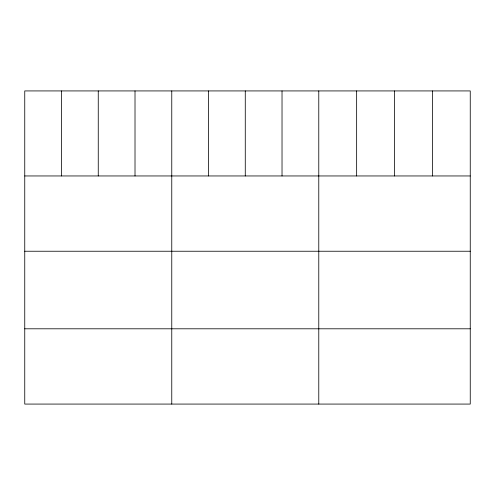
<?xml version="1.0" encoding="UTF-8"?>
<svg xmlns="http://www.w3.org/2000/svg" width="495" height="495" viewBox="0 0 495 495"><rect width="100%" height="100%" fill="white"/><g stroke="black" fill="none" stroke-linecap="round" stroke-linejoin="round"><path stroke-width="0.74" d="M470.25 175.954L470.25 404.075L24.75 404.075L24.75 90.925L470.25 90.925L470.25 175.954L24.75 175.954M24.75 251.237L470.25 251.237M24.75 328.798L470.25 328.798M432.382 90.925L432.382 175.954M394.515 90.925L394.515 175.954M356.647 90.925L356.647 175.954M318.78 90.925L318.78 404.075M282.026 90.925L282.026 175.954M245.273 90.925L245.273 175.954M208.519 90.925L208.519 175.954M171.765 90.925L171.765 404.075M135.011 90.925L135.011 175.954M98.258 90.925L98.258 175.954M61.504 90.925L61.504 175.954"/></g></svg>
